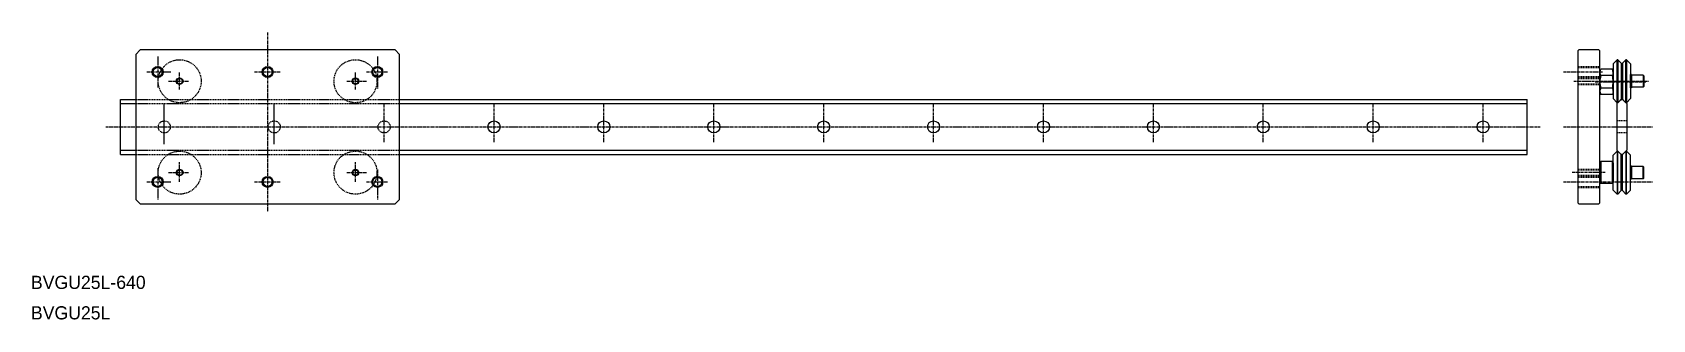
# Model space of a CAD drawing. Extents: x 141 to 878, y 63 to 194.
import ezdxf

# ---------------------------------------------------------------- set-up
doc = ezdxf.new("R2010")
doc.units = 0
doc.linetypes.add('CENTER', pattern=[2, 1.25, -0.25, 0.25, -0.25])
doc.linetypes.add('DASHED', pattern=[0.75, 0.5, -0.25])
doc.layers.get('0').update_dxf_attribs({"linetype": 'CONTINUOUS'})
doc.layers.add('CENTER', color=1, linetype='CENTER')

msp = doc.modelspace()

# ---------------------------------------------------------------- linework, layer by layer
at = {"color": 7, "linetype": 'CONTINUOUS'}
for p, q in [((190.34, 185.55), (188.34, 183.55)), ((306.34, 185.55), (190.34, 185.55)), ((308.34, 183.55), (306.34, 185.55)), ((845, 185.55), (844.5, 185.11)), ((844.5, 185.11), (844.5, 115.99)), ((854, 185.55), (845, 185.55)), ((854.5, 185.11), (854, 185.55)), ((854.5, 115.99), (854.5, 185.11)), ((188.34, 183.55), (188.34, 117.55)), ((308.34, 117.55), (308.34, 183.55)), ((862.42, 181.13), (860.56, 179.27)), ((860.56, 179.27), (860.56, 163.42)), ((862.42, 161.57), (862.42, 181.13)), ((862.65, 181.13), (862.42, 181.13)), ((862.65, 181.13), (862.65, 161.57)), ((864.25, 179.53), (862.65, 181.13)), ((864.25, 179.53), (864.25, 163.17)), ((864.25, 179.53), (864.25, 163.17)), ((864.75, 179.53), (866.35, 181.13)), ((864.75, 179.53), (864.75, 163.17)), ((864.75, 179.53), (864.75, 163.17)), ((866.35, 161.57), (866.35, 181.13)), ((866.58, 181.13), (866.35, 181.13)), ((866.58, 181.13), (866.58, 161.57)), ((866.58, 181.13), (868.44, 179.27)), ((868.44, 179.27), (868.44, 163.42)), ((868.44, 179.27), (868.44, 163.42)), ((854.5, 175.37), (854.89, 176.81)), ((854.5, 175.37), (854.5, 166.7)), ((860.18, 176.81), (854.89, 176.81)), ((860.18, 173.93), (854.89, 173.93)), ((860.56, 175.37), (860.18, 176.81)), ((860.85, 171.35), (860.85, 171.35)), ((868.44, 168.35), (868.44, 174.35)), ((868.44, 174.35), (868.94, 174.35)), ((868.94, 174.35), (868.44, 174.35)), ((868.94, 174.35), (868.94, 168.35)), ((868.94, 174.35), (868.94, 174.1)), ((868.94, 174.1), (868.94, 168.6)), ((874.2, 174.1), (868.94, 174.1)), ((874.2, 174.1), (874.2, 168.6)), ((874.2, 174.1), (874.5, 173.8)), ((874.5, 173.8), (874.5, 168.9)), ((181.36, 163.05), (188.34, 163.05)), ((181.36, 138.05), (181.36, 163.05)), ((308.34, 163.05), (821.36, 163.05)), ((821.36, 138.05), (821.36, 163.05)), ((854.5, 166.7), (854.88, 165.28)), ((860.18, 165.28), (854.88, 165.28)), ((860.18, 168.16), (854.89, 168.16)), ((860.56, 166.7), (860.18, 165.28)), ((862.42, 161.57), (860.56, 163.42)), ((863.87, 162.79), (862.25, 161.17)), ((864.5, 163.42), (862.65, 161.57)), ((864.5, 163.42), (866.35, 161.57)), ((864.5, 162.48), (864.5, 162.48)), ((864.5, 162.48), (864.5, 162.48)), ((865.13, 162.79), (866.75, 161.17)), ((866.58, 161.57), (868.44, 163.42)), ((868.94, 168.35), (868.44, 168.35)), ((868.94, 168.35), (868.44, 168.35)), ((874.2, 168.6), (868.94, 168.6)), ((868.94, 168.35), (868.94, 168.6)), ((874.2, 168.6), (874.5, 168.9)), ((181.36, 161.17), (188.34, 161.17)), ((308.34, 161.17), (821.36, 161.17)), ((862.25, 161.17), (862.25, 139.93)), ((862.65, 161.57), (862.42, 161.57)), ((866.58, 161.57), (866.35, 161.57)), ((866.75, 161.17), (866.75, 139.93)), ((181.36, 139.98), (188.34, 139.98)), ((181.36, 138.05), (188.34, 138.05)), ((308.34, 139.98), (821.36, 139.98)), ((308.34, 138.05), (821.36, 138.05)), ((855, 134.76), (854.5, 134.26)), ((854.5, 134.26), (854.5, 125.26)), ((860.06, 134.76), (855, 134.76)), ((855, 134.76), (855, 124.76)), ((860.06, 134.76), (860.06, 124.76)), ((860.56, 134.26), (860.06, 134.76)), ((862.42, 139.54), (860.56, 137.68)), ((860.56, 121.83), (860.56, 137.68)), ((860.56, 134.26), (860.56, 125.26)), ((863.87, 138.31), (862.25, 139.93)), ((862.42, 139.54), (862.42, 119.98)), ((862.65, 139.54), (862.42, 139.54)), ((864.5, 137.68), (862.65, 139.54)), ((862.65, 119.98), (862.65, 139.54)), ((864.25, 121.58), (864.25, 137.94)), ((864.25, 121.58), (864.25, 137.94)), ((864.5, 137.68), (866.35, 139.54)), ((864.5, 138.62), (864.5, 138.62)), ((864.75, 121.58), (864.75, 137.94)), ((864.75, 121.58), (864.75, 137.94)), ((865.13, 138.31), (866.75, 139.93)), ((866.35, 139.54), (866.35, 119.98)), ((866.58, 139.54), (866.35, 139.54)), ((866.58, 139.54), (868.44, 137.68)), ((866.58, 119.98), (866.58, 139.54)), ((868.44, 121.83), (868.44, 137.68)), ((868.44, 121.83), (868.44, 137.68)), ((868.44, 126.76), (868.44, 132.76)), ((868.44, 132.76), (868.94, 132.76)), ((868.94, 132.76), (868.44, 132.76)), ((868.94, 132.76), (868.94, 126.76)), ((868.94, 132.76), (868.94, 132.51)), ((868.94, 126.76), (868.44, 126.76)), ((868.94, 126.76), (868.44, 126.76)), ((868.94, 127.01), (868.94, 132.51)), ((874.2, 132.51), (868.94, 132.51)), ((874.2, 127.01), (868.94, 127.01)), ((868.94, 126.76), (868.94, 127.01)), ((874.2, 127.01), (874.2, 132.51)), ((874.2, 132.51), (874.5, 132.21)), ((874.2, 127.01), (874.5, 127.31)), ((874.5, 127.31), (874.5, 132.21)), ((855, 124.76), (854.5, 125.26)), ((860.06, 124.76), (855, 124.76)), ((860.06, 124.76), (860.56, 125.26)), ((862.42, 119.98), (860.56, 121.83)), ((862.65, 119.98), (862.42, 119.98)), ((864.25, 121.58), (862.65, 119.98)), ((864.75, 121.58), (866.35, 119.98)), ((866.58, 119.98), (866.35, 119.98)), ((866.58, 119.98), (868.44, 121.83)), ((188.34, 117.55), (190.34, 115.55)), ((190.34, 115.55), (306.34, 115.55)), ((306.34, 115.55), (308.34, 117.55)), ((844.5, 115.99), (845, 115.55)), ((845, 115.55), (854, 115.55)), ((854, 115.55), (854.5, 115.99))]:
    msp.add_line(p, q, dxfattribs=at)
at = {"color": 3, "linetype": 'DASHED'}
for p, q in [((844.5, 178.05), (854.5, 178.05)), ((844.5, 177.62), (854.5, 177.62)), ((844.5, 173.48), (854.5, 173.48)), ((844.5, 173.05), (854.5, 173.05)), ((844.5, 172.85), (854.5, 172.85)), ((844.5, 172.58), (854.5, 172.58)), ((844.5, 170.12), (854.54, 170.12)), ((844.5, 169.85), (854.5, 169.85)), ((188.34, 163.05), (308.34, 163.05)), ((188.34, 161.17), (308.34, 161.17)), ((866.75, 153.3), (862.25, 153.3)), ((866.75, 147.8), (862.25, 147.8)), ((188.34, 139.98), (308.34, 139.98)), ((188.34, 138.05), (308.34, 138.05)), ((844.5, 131.26), (854.5, 131.26)), ((844.5, 130.99), (854.5, 130.99)), ((844.5, 128.53), (854.5, 128.53)), ((844.5, 128.26), (854.5, 128.26)), ((844.5, 128.05), (854.5, 128.05)), ((844.5, 127.62), (854.5, 127.62)), ((844.5, 123.48), (854.5, 123.48)), ((844.5, 123.05), (854.5, 123.05))]:
    msp.add_line(p, q, dxfattribs=at)
at = {"color": 3, "linetype": 'CONTINUOUS'}
for p, q in [((864.5, 163.42), (863.87, 162.79)), ((864.5, 163.42), (865.13, 162.79)), ((864.5, 137.68), (863.87, 138.31)), ((864.5, 137.68), (865.13, 138.31))]:
    msp.add_line(p, q, dxfattribs=at)
at = {"color": 3}
for centre, radius in [((198.34, 175.55), 2.5), ((248.34, 175.55), 2.5), ((298.34, 175.55), 2.5), ((208.34, 171.35), 1.5), ((288.34, 171.35), 1.5), ((198.34, 125.55), 2.5), ((208.34, 129.76), 1.5), ((248.34, 125.55), 2.5), ((288.34, 129.76), 1.5), ((298.34, 125.55), 2.5)]:
    msp.add_circle(centre, radius, dxfattribs=at)
at = {"color": 7, "linetype": 'CONTINUOUS'}
for centre, radius in [((198.34, 175.55), 2.07), ((248.34, 175.55), 2.07), ((298.34, 175.55), 2.07), ((208.34, 171.35), 1.23), ((288.34, 171.35), 1.23), ((351.36, 150.55), 2.75), ((401.36, 150.55), 2.75), ((451.36, 150.55), 2.75), ((501.36, 150.55), 2.75), ((551.36, 150.55), 2.75), ((601.36, 150.55), 2.75), ((651.36, 150.55), 2.75), ((701.36, 150.55), 2.75), ((751.36, 150.55), 2.75), ((801.36, 150.55), 2.75), ((198.34, 125.55), 2.07), ((208.34, 129.76), 1.23), ((248.34, 125.55), 2.07), ((288.34, 129.76), 1.23), ((298.34, 125.55), 2.07)]:
    msp.add_circle(centre, radius, dxfattribs=at)
at = {"color": 3, "linetype": 'DASHED'}
for centre, radius in [((208.34, 171.35), 9.78), ((288.34, 171.35), 9.78), ((201.36, 150.55), 2.75), ((251.36, 150.55), 2.75), ((301.36, 150.55), 2.75), ((208.34, 129.76), 9.78), ((288.34, 129.76), 9.78)]:
    msp.add_circle(centre, radius, dxfattribs=at)
at = {"color": 7, "linetype": 'CONTINUOUS'}
for centre, radius, start, end in [((864.5, 179.27), 0.254, 180, 0), ((857.39, 175.37), 2.89, 180, 210), ((865.43, 171.05), 10.93, 164.71566, 195.28434), ((857.68, 175.37), 2.89, 330, 360), ((849.63, 171.05), 10.93, 344.71566, 15.28434), ((857.4, 166.72), 2.9, 150.0726, 180.24406), ((858.29, 166.88), 2.28, 355.53613, 34.14722), ((864.5, 162.16), 0.893, 45, 135), ((864.5, 163.42), 0.254, 0, 180), ((864.5, 138.94), 0.893, 225, 315), ((864.5, 137.68), 0.254, 180, 0), ((864.5, 121.83), 0.254, 0, 180)]:
    msp.add_arc(centre, radius, start, end, dxfattribs=at)
at = {"layer": 'CENTER', "color": 1, "linetype": 'CENTER'}
for p, q in [((248.34, 193.55), (248.34, 112.03)), ((198.34, 182.55), (198.34, 168.26)), ((298.34, 182.55), (298.34, 168.1)), ((193.34, 175.55), (204.34, 175.55)), ((203.34, 171.35), (212.34, 171.35)), ((208.34, 167.58), (208.34, 175.55)), ((242.34, 175.55), (254.34, 175.55)), ((284.34, 171.35), (293.34, 171.35)), ((288.34, 167.55), (288.34, 175.55)), ((293.34, 175.55), (303.34, 175.55)), ((837.95, 175.55), (855.87, 175.55)), ((842.64, 171.35), (876.81, 171.35)), ((852.34, 171.05), (875.48, 171.05)), ((201.36, 143.69), (201.36, 160.8)), ((201.36, 142.68), (201.36, 159.68)), ((251.36, 143.69), (251.36, 160.8)), ((251.36, 142.68), (251.36, 159.68)), ((301.36, 143.69), (301.36, 160.8)), ((351.36, 143.69), (351.36, 160.8)), ((401.36, 143.69), (401.36, 160.8)), ((451.36, 143.69), (451.36, 160.8)), ((501.36, 143.69), (501.36, 160.8)), ((551.36, 143.69), (551.36, 160.8)), ((601.36, 143.69), (601.36, 160.8)), ((651.36, 143.69), (651.36, 160.8)), ((701.36, 143.69), (701.36, 160.8)), ((751.36, 143.69), (751.36, 160.8)), ((801.36, 143.69), (801.36, 160.8)), ((174.76, 150.55), (827.39, 150.55)), ((837.95, 150.55), (878.48, 150.55)), ((860.25, 150.55), (868.75, 150.55)), ((208.34, 125.55), (208.34, 134.55)), ((288.34, 125.55), (288.34, 134.55)), ((193.34, 125.55), (204.34, 125.55)), ((198.34, 131.74), (198.34, 117.55)), ((203.34, 129.76), (212.34, 129.76)), ((242.34, 125.55), (254.34, 125.55)), ((284.34, 129.76), (293.34, 129.76)), ((293.34, 125.55), (303.34, 125.55)), ((298.34, 131.25), (298.34, 117.55)), ((837.95, 125.55), (878.48, 125.55)), ((856.89, 129.76), (841.88, 129.76))]:
    msp.add_line(p, q, dxfattribs=at)

# ---------------------------------------------------------------- texts
at = {"color": 7, "linetype": 'CONTINUOUS'}
for s, p in [('BVGU25L-640', (140.69, 76.83)), ('BVGU25L', (140.69, 62.98))]:
    msp.add_text(s, height=6, dxfattribs=at).set_placement(p)

doc.saveas('drawing.dxf')
